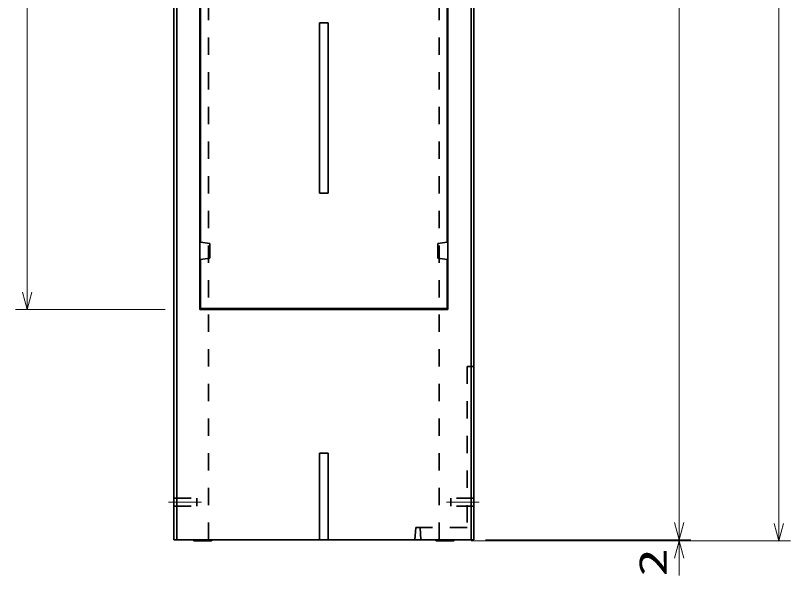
# Model space of a CAD drawing. Units: millimetres on the paper. Extents: x 0 to 841, y 0 to 594.
# Drawn here: x 373.4 to 440.5, y 269.3 to 317.8 of the extents above; entities that cross this region are included whole.
import ezdxf
from ezdxf.enums import TextEntityAlignment as Align

# ---------------------------------------------------------------- set-up
doc = ezdxf.new("R2010")
doc.units = ezdxf.units.MM
doc.linetypes.add('USER2', pattern=[18.5, 12, -1.5, 3.5, -1.5])
doc.linetypes.add('USER3', pattern=[3, 1.5, -1.5])
for name, color, linetype, lineweight in [('D-BMK（構造物基準線）', 2, 'USER2', 18), ('D-STR-DIM（寸法）', 7, 'Continuous', 13), ('D-STR（構造物）', 1, 'Continuous', 35)]:
    doc.layers.add(name, color=color, linetype=linetype, lineweight=lineweight)
doc.styles.add('ＭＳ ゴシック', font='')
doc.styles.get('ＭＳ ゴシック').set_extended_font_data('MS Gothic')

# ---------------------------------------------------------------- blocks, each defined once
blk = doc.blocks.new('_Open30')
at = {"color": 7, "linetype": 'Continuous', "lineweight": 13}
for p, q in [((-1, 0.2679), (0, 0)), ((0, 0), (-1, -0.2679)), ((0, 0), (-1, 0))]:
    blk.add_line(p, q, dxfattribs=at)

msp = doc.modelspace()

# ---------------------------------------------------------------- linework, layer by layer
at = {"layer": 'D-BMK（構造物基準線）'}
for p, q in [((386.639, 275.603), (389.488, 275.603)), ((386.639, 275.603), (389.488, 275.603)), ((413.563, 275.603), (410.714, 275.603)), ((413.563, 275.603), (410.714, 275.603))]:
    msp.add_line(p, q, dxfattribs=at)
at = {"layer": 'D-STR-DIM（寸法）'}
for p, q in [((430.89, 273.853), (430.89, 370.753)), ((430.89, 273.853), (430.89, 370.753)), ((439.53, 273.753), (439.53, 370.753)), ((439.53, 273.753), (439.53, 370.753)), ((374.388, 293.803), (374.388, 350.803)), ((374.388, 293.803), (374.388, 350.803)), ((386.351, 292.303), (373.388, 292.303)), ((386.351, 292.303), (373.388, 292.303)), ((430.89, 273.853), (430.89, 275.353)), ((430.89, 273.853), (430.89, 275.353)), ((412.851, 272.253), (431.89, 272.253)), ((412.851, 272.253), (431.89, 272.253)), ((414.101, 272.353), (431.89, 272.353)), ((414.101, 272.353), (431.89, 272.353)), ((414.101, 272.353), (431.89, 272.353)), ((414.101, 272.353), (431.89, 272.353)), ((429.453, 272.253), (440.53, 272.253)), ((429.453, 272.253), (440.53, 272.253)), ((430.89, 270.753), (430.89, 269.253)), ((430.89, 270.753), (430.89, 269.253))]:
    msp.add_line(p, q, dxfattribs=at)
at = {"layer": 'D-STR（構造物）'}
for p, q in [((387.101, 272.353), (387.101, 372.253)), ((387.101, 272.353), (387.101, 372.253)), ((387.352, 272.353), (387.352, 372.253)), ((387.352, 272.353), (387.352, 372.253)), ((412.851, 272.353), (412.851, 372.253)), ((412.851, 272.353), (412.851, 372.253)), ((413.101, 272.353), (413.101, 372.253)), ((413.101, 272.353), (413.101, 372.253)), ((389.351, 292.303), (389.351, 352.303)), ((389.351, 292.303), (389.351, 352.303)), ((410.851, 292.303), (410.851, 352.303)), ((410.851, 292.303), (410.851, 352.303)), ((389.426, 321.553), (389.426, 298.128)), ((389.426, 321.553), (389.426, 298.128)), ((410.776, 321.553), (410.776, 298.128)), ((410.776, 321.553), (410.776, 298.128)), ((399.726, 317.128), (400.476, 317.128)), ((399.726, 317.128), (399.726, 302.378)), ((399.726, 317.128), (400.476, 317.128)), ((399.726, 317.128), (399.726, 302.378)), ((400.476, 302.378), (400.476, 317.128)), ((400.476, 302.378), (400.476, 317.128)), ((399.726, 302.378), (400.476, 302.378)), ((399.726, 302.378), (400.476, 302.378)), ((390.226, 298.003), (389.426, 298.128)), ((390.226, 298.003), (389.426, 298.128)), ((409.976, 298.003), (410.776, 298.128)), ((409.976, 298.003), (410.776, 298.128)), ((390.226, 296.753), (390.226, 298.003)), ((390.226, 296.753), (390.226, 298.003)), ((409.976, 296.753), (409.976, 298.003)), ((409.976, 296.753), (409.976, 298.003)), ((389.426, 296.628), (390.226, 296.753)), ((389.426, 296.628), (390.226, 296.753)), ((389.426, 296.628), (389.426, 292.378)), ((389.426, 296.628), (389.426, 292.378)), ((410.776, 296.628), (409.976, 296.753)), ((410.776, 296.628), (409.976, 296.753)), ((410.776, 296.628), (410.776, 292.378)), ((410.776, 296.628), (410.776, 292.378)), ((389.351, 292.303), (410.851, 292.303)), ((389.351, 292.303), (410.851, 292.303)), ((389.426, 292.378), (410.776, 292.378)), ((389.426, 292.378), (410.776, 292.378)), ((399.726, 272.353), (399.726, 279.853)), ((399.726, 279.853), (400.476, 279.853)), ((399.726, 272.353), (399.726, 279.853)), ((399.726, 279.853), (400.476, 279.853)), ((400.476, 272.353), (400.476, 279.853)), ((400.476, 272.353), (400.476, 279.853)), ((387.101, 272.353), (413.101, 272.353)), ((387.101, 272.353), (413.101, 272.353)), ((388.851, 272.253), (388.751, 272.353)), ((388.851, 272.253), (388.751, 272.353)), ((390.351, 272.253), (388.851, 272.253)), ((390.351, 272.253), (388.851, 272.253)), ((390.351, 272.253), (390.451, 272.353)), ((390.351, 272.253), (390.451, 272.353)), ((409.852, 272.253), (409.752, 272.353)), ((409.852, 272.253), (409.752, 272.353)), ((409.852, 272.253), (411.351, 272.253)), ((409.852, 272.253), (411.351, 272.253)), ((411.351, 272.253), (411.451, 272.353)), ((411.351, 272.253), (411.451, 272.353))]:
    msp.add_line(p, q, dxfattribs=at)
at = {"layer": 'D-STR（構造物）', "linetype": 'USER3'}
for p, q in [((390.101, 272.353), (390.101, 372.253)), ((390.101, 272.353), (390.101, 372.253)), ((410.101, 272.353), (410.101, 372.253)), ((410.101, 272.353), (410.101, 372.253)), ((412.526, 287.353), (413.101, 287.353)), ((412.526, 287.353), (412.526, 273.403)), ((412.526, 287.353), (413.101, 287.353)), ((412.526, 287.353), (412.526, 273.403)), ((387.101, 275.953), (389.101, 275.953)), ((387.101, 275.953), (389.101, 275.953)), ((389.101, 275.953), (389.101, 275.253)), ((389.101, 275.953), (389.101, 275.253)), ((413.101, 275.953), (411.101, 275.953)), ((411.101, 275.953), (411.101, 275.253)), ((413.101, 275.953), (411.101, 275.953)), ((411.101, 275.953), (411.101, 275.253)), ((387.101, 275.253), (389.101, 275.253)), ((387.101, 275.253), (389.101, 275.253)), ((413.101, 275.253), (411.101, 275.253)), ((413.101, 275.253), (411.101, 275.253)), ((408.069, 273.403), (407.989, 272.353)), ((408.069, 273.403), (407.989, 272.353)), ((412.526, 273.403), (408.069, 273.403)), ((412.526, 273.403), (408.069, 273.403)), ((408.435, 273.403), (408.509, 272.353)), ((408.435, 273.403), (408.509, 272.353))]:
    msp.add_line(p, q, dxfattribs=at)

# ---------------------------------------------------------------- block references
at = {"layer": 'D-STR-DIM（寸法）', "xscale": 1.5, "yscale": 1.5}
for p, rotation in [((374.388, 292.303), 270), ((374.388, 292.303), 270), ((430.89, 272.353), 270), ((430.89, 272.353), 270), ((430.89, 272.353), 270), ((430.89, 272.353), 270), ((439.53, 272.253), 270), ((439.53, 272.253), 270), ((430.89, 272.253), 90), ((430.89, 272.253), 90)]:
    msp.add_blockref('_Open30', p, dxfattribs=dict(at, rotation=rotation))

# ---------------------------------------------------------------- texts
at = {"layer": 'D-STR-DIM（寸法）', "style": 'ＭＳ ゴシック', "width": 1.5}
msp.add_text('2', height=2.405, rotation=90, dxfattribs=at).set_placement((430.528, 269.165), align=Align.BOTTOM_LEFT)
msp.add_text('2', height=2.405, rotation=90, dxfattribs=at).set_placement((430.528, 269.165), align=Align.BOTTOM_LEFT)

doc.saveas('drawing.dxf')
